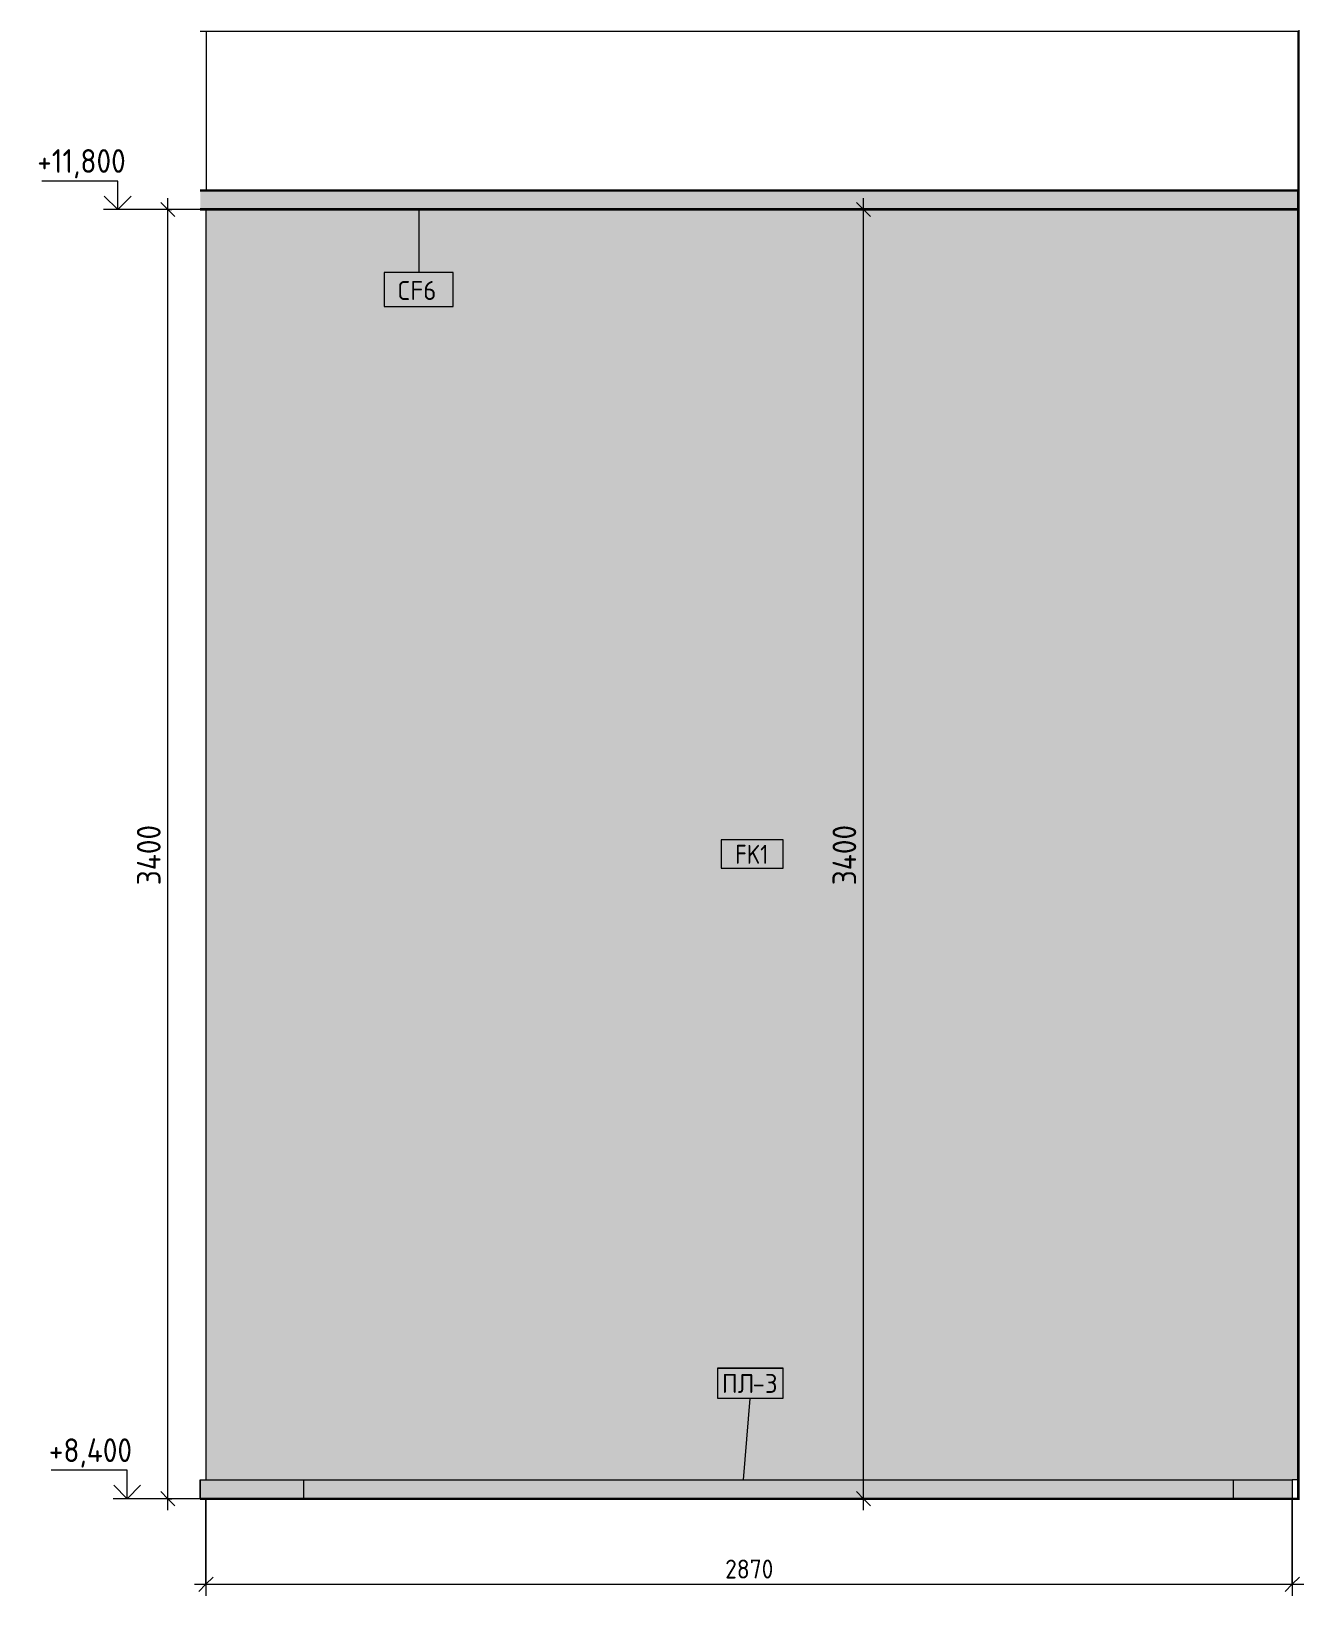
# Model space of a CAD drawing. Header units: millimetres. Extents: x 17333 to 113510, y -1987 to 15924.
# Drawn here: x 56761 to 60117, y 8144 to 12270 of the extents above; entities that cross this region are included whole.
import ezdxf

# ---------------------------------------------------------------- set-up
doc = ezdxf.new("R2010")
doc.units = ezdxf.units.MM
for name, color, linetype, lineweight in [('A-ANNO-DIMS', 7, 'Continuous', 9), ('A-ANNO-DIMS-25', 7, 'Continuous', 9), ('A-CLNG-IDEN', 7, 'Continuous', 9), ('A-FLOR', 7, 'Continuous', 9), ('A-GENM', 7, 'Continuous', 9), ('A-GENM-IDEN', 7, 'Continuous', 9), ('A-WALL-IDEN', 7, 'Continuous', 9), ('A-WALL-PATT', 7, 'Continuous', 9), ('G-ANNO-DIMS', 7, 'Continuous', 9), ('G-ANNO-DIMS-1', 7, 'Continuous', 20), ('I-WALL', 7, 'Continuous', 9)]:
    doc.layers.add(name, color=color, linetype=linetype, lineweight=lineweight)
for name, color, linetype, lineweight, true_color in [('A-CLNG-1', 7, 'Continuous', 9, 0x787878), ('A-CLNG-FNSH-1', 7, 'Continuous', 30, 0x3c3c3c), ('A-FLOR-FNSH-1', 7, 'Continuous', 30, 0x3c3c3c), ('A-WALL-4', 7, 'Continuous', 30, 0x3c3c3c), ('A-WALL-FNSH-3', 7, 'Continuous', 30, 0x3c3c3c), ('I-FURN-3', 7, 'Continuous', 9, 0xc0c0c0), ('I-WALL-1', 7, 'Continuous', 9, 0x787878)]:
    doc.layers.add(name, color=color, linetype=linetype, lineweight=lineweight, true_color=true_color)
doc.layers.add('I-FURN-2', color=7, linetype='Continuous', lineweight=9, true_color=0xfbfbfb, transparency=0.7)
doc.styles.add('GOST Common_1', font='GOST_Common.ttf', dxfattribs={"width": 0.9, "height": 50})
doc.styles.add('GOST Common_2', font='GOST_Common.ttf', dxfattribs={"height": 50})
doc.styles.add('ISOCPEUR_2', font='isocpeur.ttf', dxfattribs={"width": 0.9, "height": 62.5})
doc.styles.add('ISOCPEUR_3', font='isocpeur.ttf', dxfattribs={"width": 0.9, "height": 50})
doc.dimstyles.new('ISO-2_0_0_9К_Средний_округл2_1', dxfattribs={"dimscale": 304.8, "dimtxt": 49.799059, "dimasz": 0.123031, "dimexe": 0.098425, "dimexo": 0, "dimgap": 0, "dimtad": 1, "dimdec": 0, "dimrnd": 10, "dimzin": 0, "dimdsep": 46, "dimtxsty": 'ISOCPEUR_3', "dimblk1": 'OBLIQUE', "dimblk2": 'OBLIQUE', "dimsah": 1, "dimcen": 0.09, "dimdle": 0.098425, "dimazin": 0, "dimtfac": 1, "dimtdec": 4, "dimtix": 1, "dimtmove": 0, "dimatfit": 3, "dimfxl": 1, "dimtvp": 1, "dimtolj": 1, "dimtzin": 0, "dimarcsym": 2})
doc.dimstyles.new('ISO-2_5_0_9К_БОЛЬШОЙ_1', dxfattribs={"dimscale": 304.8, "dimtxt": 62.248823, "dimasz": 0.123031, "dimexe": 0.098425, "dimexo": 0.246063, "dimgap": 0, "dimtad": 1, "dimdec": 0, "dimrnd": 10, "dimzin": 0, "dimdsep": 46, "dimtxsty": 'ISOCPEUR_2', "dimblk1": 'OBLIQUE', "dimblk2": 'OBLIQUE', "dimsah": 1, "dimcen": 0.09, "dimdle": 0.098425, "dimazin": 0, "dimtfac": 1, "dimtdec": 4, "dimtix": 1, "dimtmove": 0, "dimatfit": 3, "dimfxl": 1, "dimtvp": 1, "dimtolj": 1, "dimtzin": 0, "dimarcsym": 2})

# ---------------------------------------------------------------- blocks, each defined once
blk = doc.blocks.new('Плинтус - Плинтус темный _ст_школа_-33413896-Развертка 3_18-1')
at = {"layer": 'A-GENM'}
h = blk.add_hatch(color=256, dxfattribs=at)
h.paths.add_polyline_path([(10864, 8400), (11137, 8400), (11137, 8450), (10864, 8450)])
h.paths.add_polyline_path([(13744, 8400), (13744, 8450), (13588, 8450), (13588, 8400)])
for p, q in [((10864, 8450), (11137, 8450)), ((10864, 8450), (10864, 8400)), ((11137, 8450), (13588, 8450)), ((13588, 8450), (13744, 8450)), ((11137, 8400), (10864, 8400)), ((13588, 8400), (11137, 8400)), ((13744, 8400), (13588, 8400))]:
    blk.add_line(p, q, dxfattribs=at)
blk = doc.blocks.new('Плинтус - Плинтус темный _ст_школа_-33413861-Развертка 3_18-1')
at = {"layer": 'A-GENM'}
blk.add_line((10864, 8400), (10864, 8450), dxfattribs=at)
blk = doc.blocks.new('Плинтус - Плинтус темный _ст_школа_-33413931-Развертка 3_18-1')
at = {"layer": 'A-GENM'}
for p, q in [((13759, 8450), (13744, 8450)), ((13744, 8450), (13744, 8400)), ((13759, 8400), (13759, 8450)), ((13744, 8400), (13759, 8400))]:
    blk.add_line(p, q, dxfattribs=at)
blk = doc.blocks.new('Высотные отметки - Стрелка_Верх-17668718-Развертка 3_18-1')
at = {"layer": 'G-ANNO-DIMS'}
for p, q in [((10646.3, 11875), (10446.3, 11875)), ((10646.3, 11800), (10646.3, 11875)), ((10684.2, 11800), (10609.2, 11800))]:
    blk.add_line(p, q, dxfattribs=at)
at = {"layer": 'G-ANNO-DIMS-1'}
for q in [(10610.9, 11835.4), (10681.6, 11835.4)]:
    blk.add_line((10646.3, 11800), q, dxfattribs=at)
blk = doc.blocks.new('DIMBLOCK13-Развертка 3_18-1')
at = {"layer": 'A-ANNO-DIMS-25'}
for p, q in [((57221.7, 8400), (57221.7, 8144.3)), ((57221.7, 8174.3), (57221.7, 8400)), ((60086.7, 8400), (60086.7, 8144.3)), ((60086.7, 8174.3), (60086.7, 8400)), ((57191.7, 8174.3), (60116.7, 8174.3))]:
    blk.add_line(p, q, dxfattribs=at)
at = {"layer": 'A-ANNO-DIMS-25', "lineweight": 20}
for p, q in [((57221.7, 8174.3), (57203, 8155.5)), ((57221.7, 8174.3), (57240.5, 8193)), ((60086.7, 8174.3), (60068, 8155.5)), ((60086.7, 8174.3), (60105.5, 8193))]:
    blk.add_line(p, q, dxfattribs=at)
at = {"layer": 'A-ANNO-DIMS-25', "color": 0, "insert": (58591, 8239.6), "char_height": 50, "width": 151.696, "attachment_point": 1, "line_spacing_factor": 1.149209, "style": 'ISOCPEUR_3'}
blk.add_mtext('2870', dxfattribs=at)
blk = doc.blocks.new('_Oblique')
at = {"color": 0, "linetype": 'ByBlock', "lineweight": -2}
blk.add_line((-0.5, -0.5), (0.5, 0.5), dxfattribs=at)
blk = doc.blocks.new('М_стена_0001 - Типоразмер_без рамки-25382661-Развертка 3_18-1')
at = {"layer": 'A-WALL-IDEN'}
for p, q in [((12400.9, 10138.1), (12237.7, 10138.1)), ((12237.7, 10138.1), (12237.7, 10063.1)), ((12400.9, 10063.1), (12400.9, 10138.1)), ((12237.7, 10063.1), (12400.9, 10063.1))]:
    blk.add_line(p, q, dxfattribs=at)
blk = doc.blocks.new('М_потолков - Марка_ Имя типа-25382930-Развертка 3_18-1')
at = {"layer": 'A-CLNG-IDEN'}
for p, q in [((11530.6, 11633.6), (11349.4, 11633.6)), ((11349.4, 11633.6), (11349.4, 11544.1)), ((11530.6, 11544.1), (11530.6, 11633.6)), ((11349.4, 11544.1), (11530.6, 11544.1))]:
    blk.add_line(p, q, dxfattribs=at)
blk = doc.blocks.new('Mark Reiling - Mark Reiling-26174330-Развертка 3_18-1')
at = {"layer": 'A-GENM-IDEN'}
for p, q in [((12227.8, 8744), (12227.8, 8665.2)), ((12227.8, 8744), (12401.3, 8744)), ((12401.3, 8744), (12227.8, 8744)), ((12227.8, 8744), (12227.8, 8665.2)), ((12401.3, 8665.2), (12401.3, 8744)), ((12401.3, 8665.2), (12401.3, 8744)), ((12227.8, 8665.2), (12401.3, 8665.2)), ((12227.8, 8665.2), (12401.3, 8665.2))]:
    blk.add_line(p, q, dxfattribs=at)
blk = doc.blocks.new('DIMBLOCK14-Развертка 3_18-1')
at = {"layer": 'A-ANNO-DIMS-25'}
for p, q in [((59004.3, 11800), (58925.8, 11800)), ((58955.8, 8370), (58955.8, 11830)), ((58955.8, 11800), (59004.3, 11800)), ((59004.3, 8400), (58925.8, 8400)), ((58955.8, 8400), (59004.3, 8400))]:
    blk.add_line(p, q, dxfattribs=at)
at = {"layer": 'A-ANNO-DIMS-25', "lineweight": 20}
for p, q in [((58955.8, 11800), (58937, 11818.8)), ((58955.8, 11800), (58974.5, 11781.2)), ((58955.8, 8400), (58937, 8418.7)), ((58955.8, 8400), (58974.5, 8381.2))]:
    blk.add_line(p, q, dxfattribs=at)
at = {"layer": 'A-ANNO-DIMS-25', "color": 0, "insert": (58874.1, 10018), "char_height": 62.5, "width": 196.802, "attachment_point": 1, "rotation": 90, "line_spacing_factor": 1.149209, "style": 'ISOCPEUR_2'}
blk.add_mtext('3400', dxfattribs=at)
blk = doc.blocks.new('DIMBLOCK15-Развертка 3_18-1')
at = {"layer": 'A-ANNO-DIMS-25'}
for p, q in [((57127.1, 11800), (57091.3, 11800)), ((57121.3, 8370), (57121.3, 11830)), ((57121.3, 11800), (57132.1, 11800)), ((57127.1, 8400), (57091.3, 8400)), ((57121.3, 8400), (57132.1, 8400))]:
    blk.add_line(p, q, dxfattribs=at)
at = {"layer": 'A-ANNO-DIMS-25', "lineweight": 20}
for p, q in [((57121.3, 11800), (57102.5, 11818.8)), ((57121.3, 11800), (57140, 11781.2)), ((57121.3, 8400), (57102.5, 8418.7)), ((57121.3, 8400), (57140, 8381.2))]:
    blk.add_line(p, q, dxfattribs=at)
at = {"layer": 'A-ANNO-DIMS-25', "color": 0, "insert": (57039.6, 10018), "char_height": 62.5, "width": 196.802, "attachment_point": 1, "rotation": 90, "line_spacing_factor": 1.149209, "style": 'ISOCPEUR_2'}
blk.add_mtext('3400', dxfattribs=at)

msp = doc.modelspace()

# ---------------------------------------------------------------- hatches: boundary and pattern name
at = {"layer": 'A-CLNG-1'}
msp.add_hatch(color=256, dxfattribs=at).paths.add_polyline_path([(57590.1, 11800), (60101.7, 11800), (60101.7, 11850), (57206.6, 11850), (57206.6, 11800), (57242.7, 11800)])
at = {"layer": 'A-WALL-PATT'}
msp.add_hatch(color=256, dxfattribs=at).paths.add_polyline_path([(60101.7, 8450), (60101.7, 11800), (57221.7, 11800), (57221.7, 8450), (60086.7, 8450)])
at = {"layer": 'I-FURN-2'}
msp.add_hatch(color=256, dxfattribs=at).paths.add_polyline_path([(57745.8, 8400), (59930.8, 8400), (59930.8, 8450), (57479.7, 8450), (57479.7, 8400), (57742.7, 8400)])
at = {"layer": 'I-WALL'}
msp.add_hatch(color=256, dxfattribs=at).paths.add_polyline_path([(60102.7, 8396.9), (60105.6, 8396.9), (60105.6, 8400), (60101.7, 8400), (60101.7, 8396.9), (60102.7, 8396.9)])
at = {"layer": 'I-WALL-1'}
h = msp.add_hatch(dxfattribs=at)
h.set_pattern_fill('FP_13', color=256, style=0, pattern_type=2)
h.set_pattern_definition([(0, (46342.7405, 0), (30.48, 7.62), [2.515, -20.345, 2.515, -20.345, -121.92]), (0, (46342.7405, 0), (30.48, 7.62), [-45.72, 2.515, -43.205, 2.515, -20.345, -53.34]), (0, (46342.7405, 0), (30.48, 7.62), [-114.3, 2.515, -12.725, 2.515, -35.585]), (120, (46354.1705, 3.81), (-21.8391136, 22.5864543), [2.515, -20.345, 2.515, -20.345, -121.92]), (120, (46354.1705, 3.81), (-21.8391136, 22.5864543), [-45.72, 2.515, -43.205, 2.515, -20.345, -53.34]), (120, (46354.1705, 3.81), (-21.8391136, 22.5864543), [-114.3, 2.515, -12.725, 2.515, -35.585]), (240, (46357.9805, 19.05), (-8.6408864, -30.2064543), [2.515, -20.345, 2.515, -20.345, -121.92]), (240, (46357.9805, 19.05), (-8.6408864, -30.2064543), [-45.72, 2.515, -43.205, 2.515, -20.345, -53.34]), (240, (46357.9805, 19.05), (-8.6408864, -30.2064543), [-114.3, 2.515, -12.725, 2.515, -35.585])])
h.paths.add_polyline_path([(60102.7, 8400), (60105.6, 8400), (60105.6, 12270), (60102.7, 12270), (60102.7, 10333.7)])

# ---------------------------------------------------------------- linework, layer by layer
at = {"layer": 'A-CLNG-FNSH-1'}
for p, q in [((60101.7, 11850), (57206.6, 11850)), ((60101.7, 11800), (60101.7, 11850)), ((60101.7, 11801), (57206.6, 11801)), ((57206.6, 11800), (60101.7, 11800))]:
    msp.add_line(p, q, dxfattribs=at)
at = {"layer": 'A-CLNG-IDEN'}
msp.add_line((57782.7, 11800), (57782.7, 11633.6), dxfattribs=at)
at = {"layer": 'A-FLOR'}
msp.add_line((57206.6, 12270), (60102.7, 12270), dxfattribs=at)
at = {"layer": 'A-FLOR-FNSH-1'}
for p, q in [((60101.7, 8400), (57206.6, 8400)), ((60101.7, 8396.9), (60101.7, 8400))]:
    msp.add_line(p, q, dxfattribs=at)
at = {"layer": 'A-GENM-IDEN'}
msp.add_line((58639.2, 8450), (58657.3, 8664.1), dxfattribs=at)
at = {"layer": 'A-WALL-4'}
for p, q in [((60102.7, 12270), (60102.7, 11800)), ((60105.6, 12270), (60102.7, 12270)), ((60102.7, 8400), (60105.6, 8400))]:
    msp.add_line(p, q, dxfattribs=at)
at = {"layer": 'A-WALL-FNSH-3'}
for p, q in [((60102.7, 11800), (60101.7, 11800)), ((60101.7, 11800), (60101.7, 8400)), ((60102.7, 8400), (60102.7, 11800)), ((60101.7, 8400), (60102.7, 8400))]:
    msp.add_line(p, q, dxfattribs=at)
at = {"layer": 'G-ANNO-DIMS'}
for p, q in [((57084.3, 11800), (56989, 11800)), ((57291, 11800), (57084.3, 11800)), ((57084.4, 8400), (57013.8, 8400)), ((57317.2, 8400), (57084.4, 8400))]:
    msp.add_line(p, q, dxfattribs=at)
at = {"layer": 'I-FURN-3'}
for p, q in [((57479.7, 8450), (59930.8, 8450)), ((57479.7, 8400), (57479.7, 8450)), ((59930.8, 8450), (59930.8, 8400))]:
    msp.add_line(p, q, dxfattribs=at)
at = {"layer": 'I-WALL'}
for p, q in [((57222.7, 11850), (57222.7, 12270)), ((57221.7, 11800), (57221.7, 8450))]:
    msp.add_line(p, q, dxfattribs=at)

# ---------------------------------------------------------------- block references
at = {"layer": 'A-CLNG-IDEN'}
msp.add_blockref('М_потолков - Марка_ Имя типа-25382930-Развертка 3_18-1', (46342.7, 0), dxfattribs=at)
at = {"layer": 'A-GENM'}
for name in ['Плинтус - Плинтус темный _ст_школа_-33413896-Развертка 3_18-1', 'Плинтус - Плинтус темный _ст_школа_-33413861-Развертка 3_18-1', 'Плинтус - Плинтус темный _ст_школа_-33413931-Развертка 3_18-1']:
    msp.add_blockref(name, (46342.7, 0), dxfattribs=at)
at = {"layer": 'A-GENM-IDEN'}
msp.add_blockref('Mark Reiling - Mark Reiling-26174330-Развертка 3_18-1', (46342.7, 0), dxfattribs=at)
at = {"layer": 'A-WALL-IDEN'}
msp.add_blockref('М_стена_0001 - Типоразмер_без рамки-25382661-Развертка 3_18-1', (46342.7, 0), dxfattribs=at)
at = {"layer": 'G-ANNO-DIMS'}
for p in [(46342.7, 0), (46367.5, -3400)]:
    msp.add_blockref('Высотные отметки - Стрелка_Верх-17668718-Развертка 3_18-1', p, dxfattribs=at)

# ---------------------------------------------------------------- texts
at = {"layer": 'A-CLNG-IDEN', "insert": (57726.3, 11611.4), "char_height": 50, "width": 132.278, "attachment_point": 1, "style": 'GOST Common_2'}
msp.add_mtext('CF6', dxfattribs=at)
at = {"layer": 'A-GENM-IDEN', "char_height": 50, "attachment_point": 1, "style": 'GOST Common_2'}
for s, insert, width in [('ПЛ', (58582.1, 8729), 98.207), ('-3', (58663.2, 8729), 86.181)]:
    msp.add_mtext(s, dxfattribs=dict(at, insert=insert, width=width))
at = {"layer": 'A-WALL-IDEN', "insert": (58617.2, 10124.5), "char_height": 50, "width": 111.835, "attachment_point": 1, "style": 'GOST Common_1'}
msp.add_mtext('FK1', dxfattribs=at)

# ---------------------------------------------------------------- dimensions: what is measured, and where the dimension line sits
at = {"layer": 'A-ANNO-DIMS'}
dim = msp.add_linear_dim(base=(58955.8, 11800), p1=(58929.3, 8400), p2=(58929.3, 11800), angle=90, dimstyle='ISO-2_5_0_9К_БОЛЬШОЙ_1', override={"dimpost": '<>', "dimfxl": 3400}, dxfattribs=at)
dim.commit()
dim.dimension.update_dxf_attribs({"geometry": 'DIMBLOCK14-Развертка 3_18-1', "text_midpoint": (58924.5, 10100)})
dim = msp.add_linear_dim(base=(60086.7, 8174.3), p1=(57221.7, 8400), p2=(60086.7, 8400), dimstyle='ISO-2_0_0_9К_Средний_округл2_1', override={"dimpost": '<>', "dimfxl": 2865.000004}, dxfattribs=at)
dim.commit()
dim.dimension.update_dxf_attribs({"geometry": 'DIMBLOCK13-Развертка 3_18-1', "text_midpoint": (58654.2, 8199.3)})

# ---------------------------------------------------------------- next in the draw order: texts
at = {"layer": 'G-ANNO-DIMS', "char_height": 62.5, "attachment_point": 1, "line_spacing_factor": 1.149209, "style": 'ISOCPEUR_2', "bg_fill": 3, "box_fill_scale": 1.25, "bg_fill_color": 256, "bg_fill_true_color": 13158600, "bg_fill_transparency": 0}
for s, insert, width in [('+11,800', (56776.7, 11959.2), 275.62), ('+8,400', (56807.4, 8559.2), 261.428)]:
    msp.add_mtext(s, dxfattribs=dict(at, insert=insert, width=width))

# ---------------------------------------------------------------- next in the draw order: dimensions: what is measured, and where the dimension line sits
at = {"layer": 'A-ANNO-DIMS'}
dim = msp.add_linear_dim(base=(57121.3, 11800), p1=(57202.1, 8400), p2=(57202.1, 11800), angle=90, dimstyle='ISO-2_5_0_9К_БОЛЬШОЙ_1', override={"dimpost": '<>', "dimfxl": 3400}, dxfattribs=at)
dim.commit()
dim.dimension.update_dxf_attribs({"geometry": 'DIMBLOCK15-Развертка 3_18-1', "text_midpoint": (57090, 10100)})

doc.saveas('drawing.dxf')
